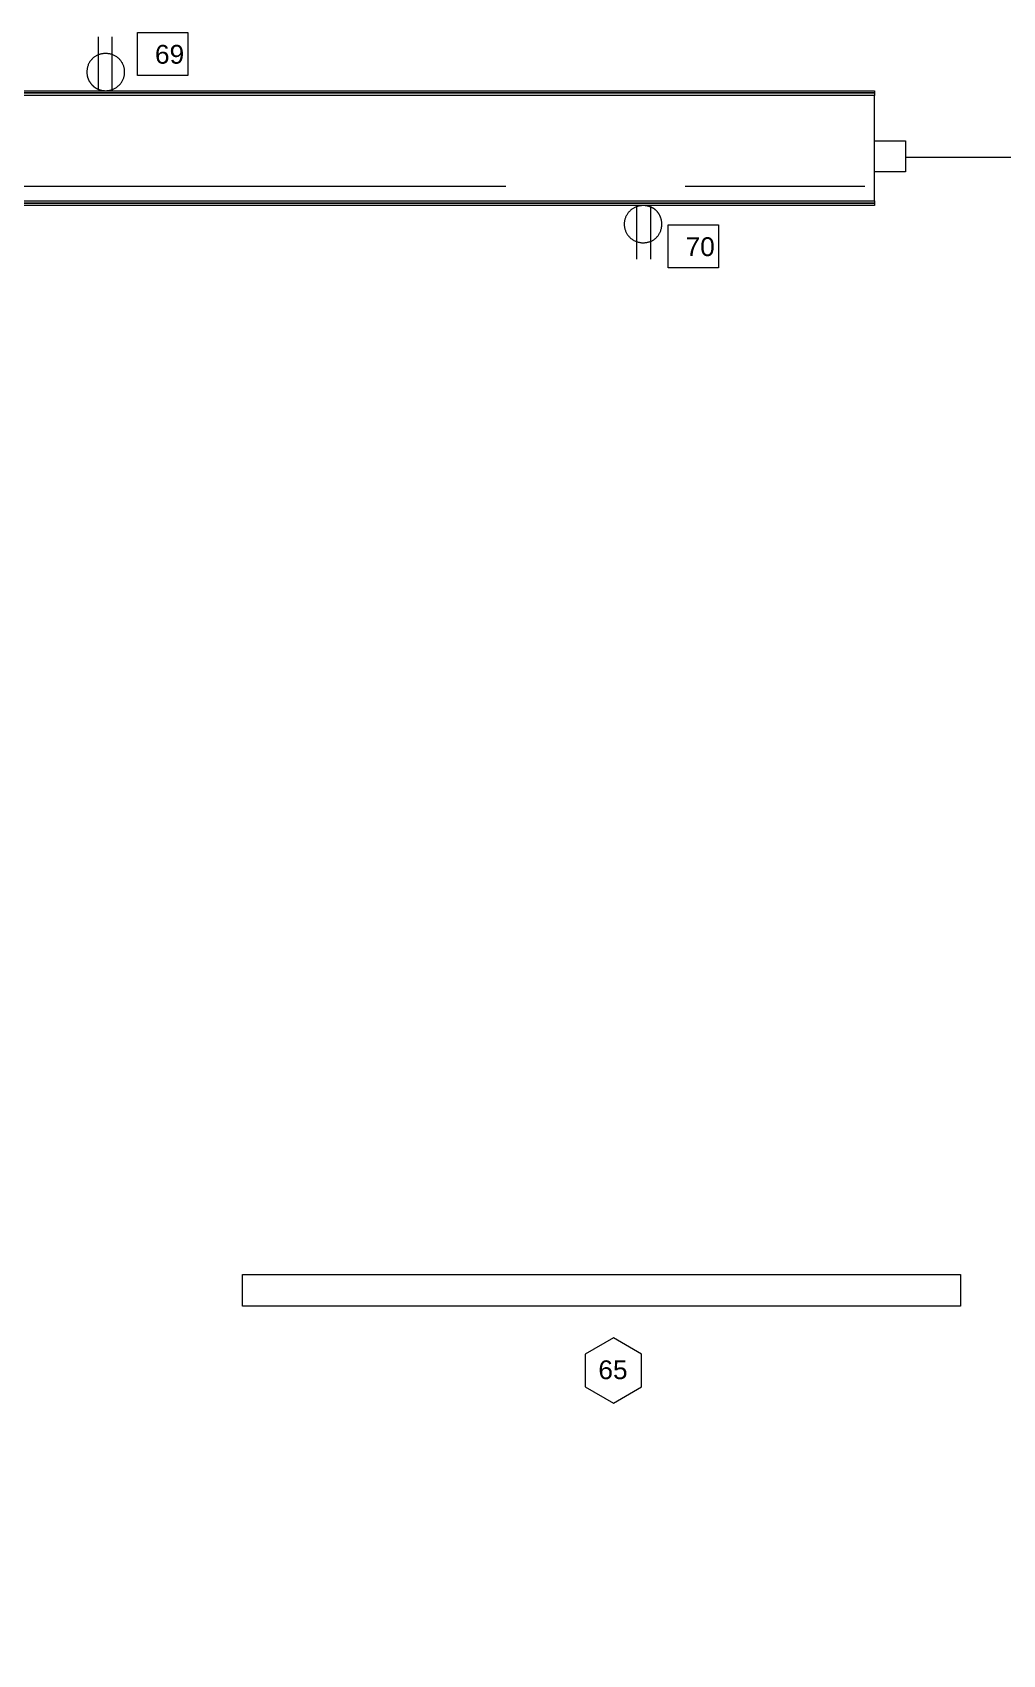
# Model space of a CAD drawing. Header units: inches. Extents: x 0.9 to 36.3, y 0.7 to 23.3.
# Drawn here: x 23.978 to 24.653, y 8.21 to 9.34 of the extents above; entities that cross this region are included whole.
import ezdxf

# ---------------------------------------------------------------- set-up
doc = ezdxf.new("R2010")
doc.units = ezdxf.units.IN
for name, color, linetype, lineweight, true_color in [('Lights', 7, 'Continuous', 5, 0xff0a0a), ('Numbering Lights', 1, 'Continuous', 0, 0xff0000), ('PDF_Geometry', 7, 'Continuous', 9, 0x777777)]:
    doc.layers.add(name, color=color, linetype=linetype, lineweight=lineweight, true_color=true_color)
doc.layers.add('Numbering receptecles', color=170, linetype='Continuous', lineweight=0)
doc.layers.add('Receptacles', color=170, linetype='Continuous', lineweight=0)
doc.styles.get("Standard").update_dxf_attribs({"font": 'arial.ttf'})

msp = doc.modelspace()

# ---------------------------------------------------------------- linework, layer by layer
at = {"layer": 'Lights', "linetype": 'ByBlock'}
msp.add_lwpolyline([(24.124, 8.4531), (24.124, 8.4751), (24.624, 8.4751), (24.624, 8.4531)], close=True, dxfattribs=at)
at = {"layer": 'Numbering Lights', "linetype": 'ByBlock', "ltscale": 0.001}
msp.add_lwpolyline([(24.3823, 8.431), (24.3626, 8.4196), (24.3626, 8.3969), (24.3823, 8.3856), (24.4019, 8.3969), (24.4019, 8.4196)], close=True, dxfattribs=at)
at = {"layer": 'Numbering receptecles', "linetype": 'ByBlock', "ltscale": 0.001}
for points in [[(24.051, 9.3402), (24.086, 9.3402), (24.086, 9.3103), (24.051, 9.3103)], [(24.4204, 9.2062), (24.4554, 9.2062), (24.4554, 9.1763), (24.4204, 9.1763)]]:
    msp.add_lwpolyline(points, close=True, dxfattribs=at)
at = {"layer": 'PDF_Geometry', "linetype": 'ByBlock'}
for points in [[(22.8607, 9.298), (22.8607, 9.2996), (24.549, 9.2996), (24.564, 9.2996), (24.564, 9.298), (24.564, 9.2963), (24.549, 9.2963), (22.8624, 9.2963)], [(22.9324, 7.5714), (22.9324, 9.223), (23.6524, 9.223), (23.6524, 9.1846), (23.7024, 9.1846), (23.7024, 9.223), (24.549, 9.223), (24.564, 9.223), (24.564, 9.2663), (24.564, 9.2963), (24.549, 9.2963), (22.8607, 9.2963), (22.8607, 9.2663), (22.8607, 9.223), (22.8574, 9.223), (22.8574, 7.628)], [(22.8607, 9.2963), (22.8607, 9.298), (24.549, 9.298), (22.8624, 9.298)], [(24.549, 9.298), (24.564, 9.298), (24.549, 9.298)], [(24.819, 9.253), (24.5857, 9.253)], [(23.8074, 9.233), (24.3073, 9.233)], [(24.4323, 9.233), (24.5573, 9.233)], [(23.7024, 9.223), (24.549, 9.223), (24.564, 9.223), (24.564, 9.2213), (24.564, 9.2196), (24.549, 9.2196), (23.704, 9.2196)], [(23.7024, 9.2213), (24.549, 9.2213), (24.564, 9.2213), (24.549, 9.2213), (23.704, 9.2213), (23.704, 9.1846)]]:
    msp.add_lwpolyline(points, dxfattribs=at)
msp.add_lwpolyline([(24.564, 9.243), (24.564, 9.2646), (24.5857, 9.2646), (24.5857, 9.243)], close=True, dxfattribs=at)
at = {"layer": 'Receptacles', "linetype": 'ByBlock'}
for points in [[(24.0235, 9.337), (24.0235, 9.3007)], [(24.0331, 9.337), (24.0331, 9.3004)], [(24.3986, 9.1822), (24.3986, 9.2189)], [(24.4083, 9.1822), (24.4083, 9.2186)]]:
    msp.add_lwpolyline(points, dxfattribs=at)
for points in [[(24.0287, 9.2996), (24.0252, 9.2996), (24.022, 9.3009), (24.0195, 9.3034), (24.017, 9.3059), (24.0157, 9.3091), (24.0157, 9.3126), (24.0157, 9.32), (24.0213, 9.3255), (24.0287, 9.3255), (24.0361, 9.3255), (24.042, 9.32), (24.042, 9.3126), (24.042, 9.3055), (24.0361, 9.2996), (24.0287, 9.2996)], [(24.4031, 9.2196), (24.4066, 9.2196), (24.4098, 9.2183), (24.4123, 9.2159), (24.4147, 9.2134), (24.416, 9.2102), (24.416, 9.2067), (24.416, 9.1993), (24.4105, 9.1937), (24.4031, 9.1937), (24.3957, 9.1937), (24.3898, 9.1993), (24.3898, 9.2067), (24.3898, 9.2137), (24.3957, 9.2196), (24.4031, 9.2196)]]:
    msp.add_rational_spline(points, [1, 0.948448710105, 0.948448710105, 1, 0.948448710105, 0.948448710105, 1, 1, 1, 1, 1, 1, 1, 1, 1, 1], degree=3, knots=[0, 0, 0, 0, 0.79168, 0.79168, 0.79168, 1.583359, 1.583359, 1.583359, 2.583359, 2.583359, 2.583359, 3.583359, 3.583359, 3.583359, 4.583359, 4.583359, 4.583359, 4.583359], dxfattribs=at)

# ---------------------------------------------------------------- texts
at = {"layer": 'Numbering Lights', "linetype": 'ByBlock', "ltscale": 0.001}
msp.add_text('65', height=0.01309, dxfattribs=at).set_placement((24.3718, 8.4022))
at = {"layer": 'Numbering receptecles', "linetype": 'ByBlock', "ltscale": 0.001}
for s, p in [('69', (24.0631, 9.3184)), ('70', (24.4325, 9.1844))]:
    msp.add_text(s, height=0.01309, dxfattribs=at).set_placement(p)

doc.saveas('drawing.dxf')
